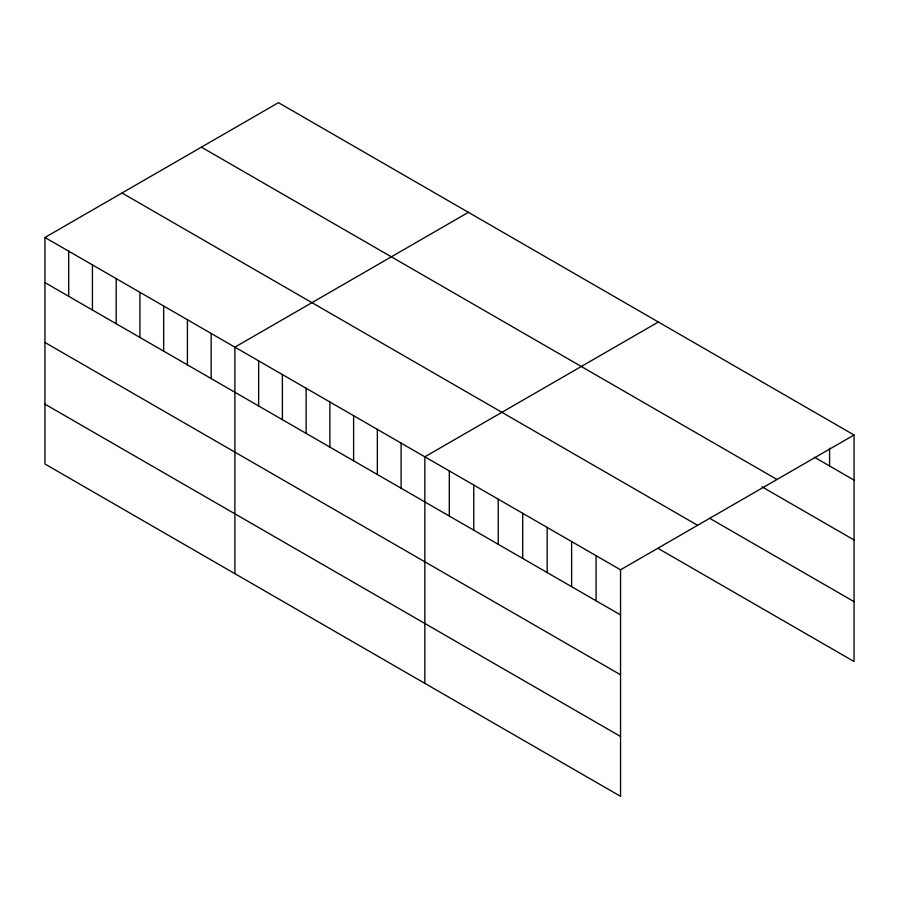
<?xml version="1.0" encoding="UTF-8"?>
<svg xmlns="http://www.w3.org/2000/svg" width="899" height="899" viewBox="0 0 899 899"><rect width="100%" height="100%" fill="white"/><g stroke="black" fill="none" stroke-linecap="round" stroke-linejoin="round"><path stroke-width="1.35" d="M44.95 237.482L620.546 569.797L620.546 796.334L44.95 464.008L44.95 237.482L278.454 102.666L854.05 434.992L854.05 661.518L658.349 548.536M468.401 212.333L234.897 347.149L234.897 573.674M658.349 321.999L424.845 456.804L424.845 683.341M620.546 569.797L854.05 434.992M814.438 457.243L854.05 480.111M201.398 147.155L776.994 479.47M762.026 486.842L854.05 539.973M709.603 518.262L854.05 601.656M122.006 192.993L697.602 525.308M44.95 282.601L620.546 614.916M44.95 342.463L620.546 674.778M44.95 404.145L620.546 736.461M829.586 448.208L829.586 465.985M596.082 555.672L596.082 600.79M571.618 541.546L571.618 586.665M547.165 527.432L547.165 572.551M522.701 513.307L522.701 558.425M498.237 499.181L498.237 544.3M473.773 485.055L473.773 530.174M449.309 470.93L449.309 516.048M401.1 443.106L401.1 488.224M377.355 429.396L377.355 474.515M353.61 415.686L353.61 460.805M329.877 401.977L329.877 447.095M306.132 388.267L306.132 433.385M282.387 374.557L282.387 419.676M258.642 360.847L258.642 405.966M211.153 333.439L211.153 378.558M187.408 319.729L187.408 364.848M163.663 306.02L163.663 351.138M139.929 292.31L139.929 337.428M116.185 278.6L116.185 323.719M92.44 264.89L92.44 310.009M68.695 251.192L68.695 296.31"/></g></svg>
